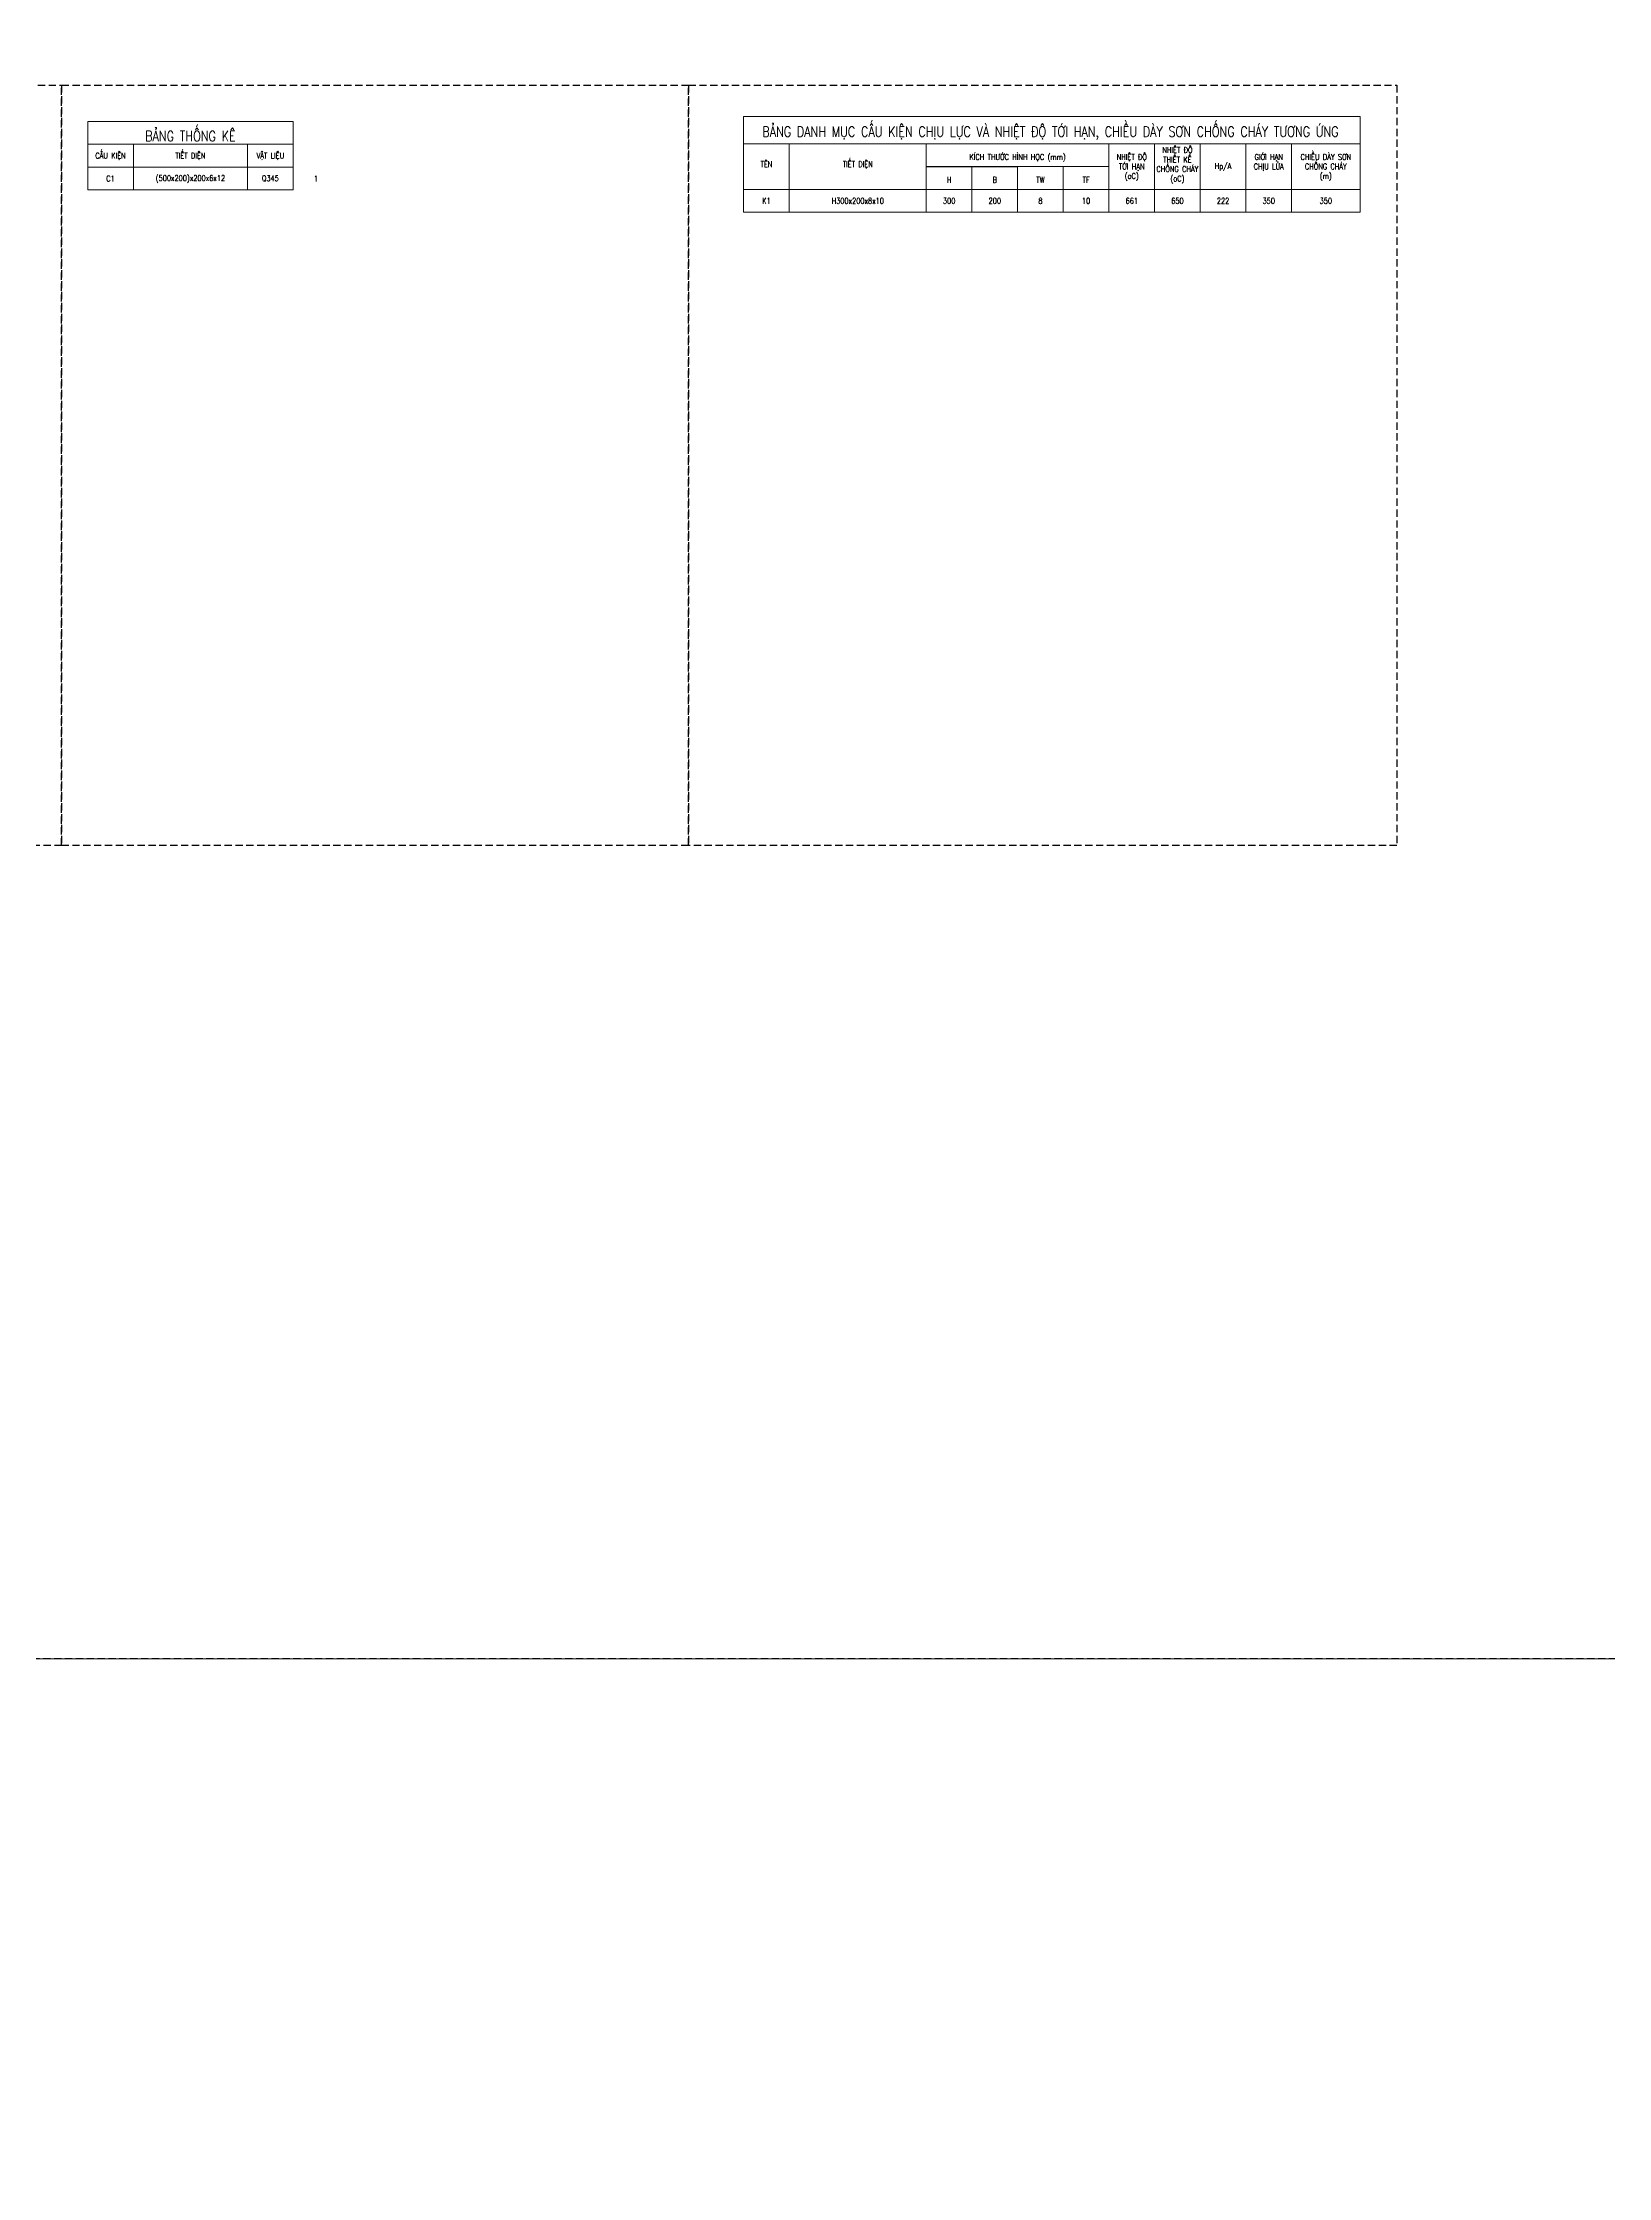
# Model space of a CAD drawing. Header units: millimetres. Extents: x -10345 to 59139, y 0 to 23011.
# Drawn here: x 43757 to 44442, y 20690 to 21625 of the extents above; entities that cross this region are included whole.
import ezdxf
from ezdxf.enums import TextEntityAlignment as Align

# ---------------------------------------------------------------- set-up
doc = ezdxf.new("R2010")
doc.units = ezdxf.units.MM
doc.linetypes.add('$0$HIDDEN2_DBIM', pattern=[4.7625, 3.175, -1.5875])
for name, color, linetype, lineweight in [('DCE_BaoBeTong', 2, 'Continuous', 20), ('DCE_Beam', 3, '$0$HIDDEN2_DBIM', 25), ('DCE_Block', 8, 'Continuous', 9), ('DCE_Rod', 7, 'Continuous', 9), ('Dce_text', 2, 'Continuous', 30)]:
    doc.layers.add(name, color=color, linetype=linetype, lineweight=lineweight)
doc.layers.add('KCS_CHI', color=1, linetype='Continuous')
doc.styles.add('Dce_Text', font='simplex.shx', dxfattribs={"width": 0.8, "bigfont": 'vtxt.shx'})

# ---------------------------------------------------------------- blocks, each defined once
blk = doc.blocks.new('Block_ALL')
at = {"layer": 'DCE_Rod'}
blk.add_lwpolyline([(41958.11, 20917.05), (59139.1, 20917.05), (59139.1, 0), (41958.11, 0)], close=True, dxfattribs=at)
blk = doc.blocks.new('DCE_BTKCK')
at = {"layer": 'DCE_BaoBeTong'}
for p, q in [((0, 0), (0, 10)), ((20, 0), (20, 10)), ((70, 0), (70, 10)), ((90, 0), (90, 10)), ((0, 0), (90, 0))]:
    blk.add_line(p, q, dxfattribs=at)
blk.add_lwpolyline([(0, 10), (90, 10), (90, 20), (0, 20)], close=True, dxfattribs=at)
at = {"color": 7, "style": 'Dce_Text', "width": 0.8}
blk.add_text('BẢNG THỐNG KÊ', height=4.5, dxfattribs=at).set_placement((45, 15), align=Align.MIDDLE)
for s, p in [('CẤU KIỆN', (10, 5)), ('TIẾT DIỆN', (45, 5)), ('VẬT LIỆU', (80, 5))]:
    blk.add_text(s, height=2.5, dxfattribs=at).set_placement(p, align=Align.MIDDLE_CENTER)
blk = doc.blocks.new('DCE_TH200')
at = {"layer": 'DCE_BaoBeTong', "linetype": 'Continuous'}
for p, q in [((0, -100), (0, 0)), ((200, -100), (200, 0)), ((700, -100), (700, 0)), ((900, -100), (900, 0)), ((0, -100), (900, -100))]:
    blk.add_line(p, q, dxfattribs=at)
at = {"layer": 'Dce_text', "color": 2, "style": 'Dce_Text', "width": 0.8}
for tag, p in [('CK', (100, -50)), ('TD', (450, -50)), ('VL', (800, -50))]:
    blk.add_attdef(tag, text='', height=25, dxfattribs=at).set_placement(p, align=Align.MIDDLE)
blk = doc.blocks.new('DCE_BTKFire')
at = {"layer": 'DCE_BaoBeTong'}
for p, q in [((0, -32), (0, 0)), ((0, 0), (270, 0)), ((270, 0), (270, -32)), ((0, -12), (270, -12)), ((20, -32), (20, -12)), ((80, -32), (80, -12)), ((160, -12), (160, -32)), ((180, -12), (180, -32)), ((200, -12), (200, -32)), ((200, -12), (200, -32)), ((220, -12), (220, -32)), ((240, -12), (240, -32)), ((80, -22), (160, -22)), ((100, -22), (100, -32)), ((120, -22), (120, -32)), ((140, -22), (140, -32)), ((0, -32), (270, -32))]:
    blk.add_line(p, q, dxfattribs=at)
at = {"layer": 'KCS_CHI'}
blk.add_line((80, -22), (120, -22), dxfattribs=at)
at = {"color": 7, "style": 'Dce_Text', "width": 0.8}
blk.add_text('BẢNG DANH MỤC CẤU KIỆN CHỊU LỰC VÀ NHIỆT ĐỘ TỚI HẠN, CHIỀU DÀY SƠN CHỐNG CHÁY TƯƠNG ỨNG', height=4.5, dxfattribs=at).set_placement((134.39, -6), align=Align.MIDDLE)
for s, p in [('TIẾT DIỆN', (50, -22.19)), ('KÍCH THƯỚC HÌNH HỌC (mm)', (120, -19.04)), ('TÊN', (10, -22.19)), ('H', (90, -29.04)), ('B', (110, -29.04)), ('TW', (130, -29.04)), ('TF', (150, -29.04))]:
    blk.add_text(s, height=2.5, dxfattribs=at).set_placement(p, align=Align.CENTER)
at = {"color": 7, "char_height": 2.5, "attachment_point": 2, "style": 'Dce_Text'}
for s, insert, width in [('NHIỆT ĐỘ\\PTỚI HẠN\\P(oC)', (170, -16.54), 19.169), ('NHIỆT ĐỘ\\PTHIẾT KẾ\\PCHỐNG CHÁY\\P(oC)', (190.01, -13.51), 24.169), ('GIỚI HẠN CHỊU LỬA', (230, -16.54), 19.169), ('CHIỀU DÀY SƠN CHỐNG CHÁY (m)', (255, -16.54), 23.0941), ('Hp/A', (210, -20.53), 19.169)]:
    blk.add_mtext(s, dxfattribs=dict(at, insert=insert, width=width))
blk = doc.blocks.new('DCE_TH300')
at = {"layer": 'DCE_BaoBeTong', "linetype": 'Continuous'}
for p, q in [((0, -10), (0, 0)), ((20, -10), (20, 0)), ((80, -10), (80, 0)), ((120, -10), (120, 0)), ((180, -10), (180, 0)), ((270, -10), (270, 0)), ((100, -10), (100, 0)), ((140, -10), (140, 0)), ((160, -10), (160, 0)), ((200, -10), (200, 0)), ((220, -10), (220, 0)), ((240, -10), (240, 0)), ((0, -10), (270, -10))]:
    blk.add_line(p, q, dxfattribs=at)
at = {"layer": 'Dce_text', "color": 2, "style": 'Dce_Text', "width": 0.8}
for tag, p in [('Ten', (10, -5)), ('TietDien', (50, -5)), ('H', (90, -5)), ('B', (110, -5)), ('tw', (130, -5)), ('tf', (150, -5)), ('NhietDoToiHan', (170, -5)), ('NhietDoThietKe', (190, -5)), ('HpA', (210, -5)), ('REI', (230, -5)), ('ChieuDaySon', (255, -5))]:
    blk.add_attdef(tag, text='', height=2.5, dxfattribs=at).set_placement(p, align=Align.MIDDLE_CENTER)

msp = doc.modelspace()

# ---------------------------------------------------------------- linework, layer by layer
at = {"layer": 'DCE_Beam'}
for points in [[(43521.14, 21606.01), (43764.91, 21606.01), (43764.91, 21273.16), (43521.14, 21273.16)], [(43764.91, 21606.01), (44039.48, 21606.01), (44039.48, 21273.16), (43764.91, 21273.16)], [(44039.48, 21606.01), (44349.76, 21606.01), (44349.76, 21273.16), (44039.48, 21273.16)]]:
    msp.add_lwpolyline(points, close=True, dxfattribs=at)

# ---------------------------------------------------------------- block references
msp.add_blockref('Block_ALL', (0, 0))
for name, p in [('DCE_BTKFire', (44063.63, 21592.4)), ('DCE_BTKCK', (43776.33, 21570.17))]:
    msp.add_blockref(name, p, dxfattribs=at)
msp.add_blockref('DCE_TH300', (44063.63, 21560.4), dxfattribs=at).add_auto_attribs({'Ten': 'K1', 'TietDien': 'H300x200x8x10', 'H': '300', 'B': '200', 'tw': '8', 'tf': '10', 'NhietDoToiHan': '661', 'NhietDoThietKe': '650', 'HpA': '222', 'REI': '350', 'ChieuDaySon': '350'})
at = {"layer": 'DCE_Block'}
ref = msp.add_blockref('DCE_TH200', (43776.33, 21570.17), dxfattribs=dict(at, xscale=0.1, yscale=0.1, zscale=0.1))
ref.add_attrib('VL', 'Q345', dxfattribs={"layer": 'Dce_text', "color": 2, "height": 2.5, "style": 'Dce_Text', "width": 0.8}).set_placement((43856.33, 21565.17), align=Align.MIDDLE)
ref.add_attrib('TD', '(500x200)x200x6x12', dxfattribs={"layer": 'Dce_text', "color": 2, "height": 2.5, "style": 'Dce_Text', "width": 0.8}).set_placement((43821.33, 21565.17), align=Align.MIDDLE)
ref.add_attrib('CK', 'C1', dxfattribs={"layer": 'Dce_text', "color": 2, "height": 2.5, "style": 'Dce_Text', "width": 0.8}).set_placement((43786.33, 21565.17), align=Align.MIDDLE)
ref.add_attrib('SL', '1', dxfattribs={"layer": 'Dce_text', "color": 2, "height": 2.5, "style": 'Dce_Text', "width": 0.8}).set_placement((43876.33, 21565.17), align=Align.MIDDLE_CENTER)

# ---------------------------------------------------------------- next in the draw order: linework, layer by layer
at = {"layer": 'DCE_Beam'}
msp.add_lwpolyline([(41958.11, 22554.29), (44931.6, 22554.29), (44931.6, 20917.05), (41958.11, 20917.05)], close=True, dxfattribs=at)

doc.saveas('drawing.dxf')
